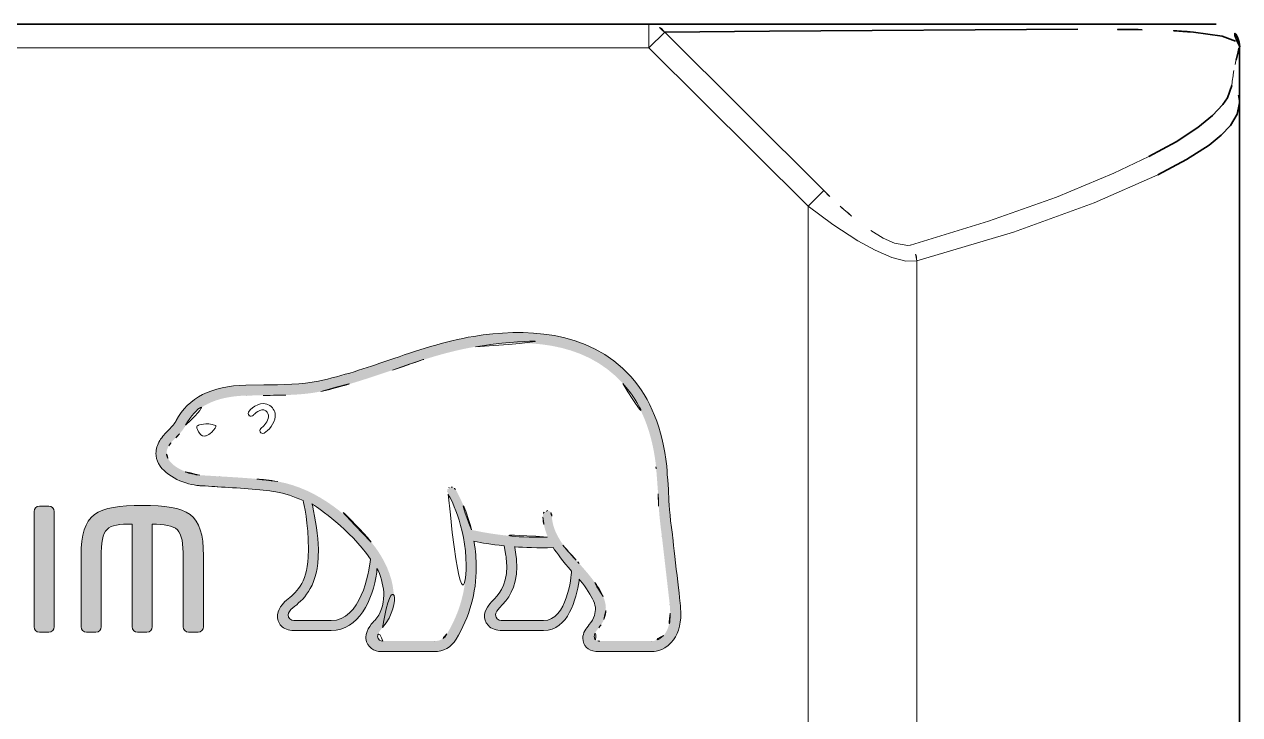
# Model space of a CAD drawing. Extents: x 16296677952 to 16296679688, y -37409618576 to -37409617304.
# Drawn here: x 16296679092.3 to 16296679118.04, y -37409617536.86 to -37409617522.24 of the extents above; entities that cross this region are included whole.
import ezdxf

# ---------------------------------------------------------------- set-up
doc = ezdxf.new("R2010")
doc.units = 0
doc.header["$LTSCALE"] = 10
doc.header["$MEASUREMENT"] = 0
doc.layers.get('0').update_dxf_attribs({"linetype": 'CONTINUOUS'})
doc.layers.add('레이어 1', color=7, linetype='CONTINUOUS', lineweight=0)

msp = doc.modelspace()

# ---------------------------------------------------------------- hatches: boundary and pattern name
at = {"layer": '레이어 1'}
h = msp.add_hatch(color=7, dxfattribs=at)
h.dxf.hatch_style = 1
edge = h.paths.add_edge_path(flags=16)
edge.add_spline(control_points=[(16296679105.83893, -37409617535.180969), (16296679105.729731, -37409617535.301857), (16296679105.592489, -37409617535.302933), (16296679105.58655, -37409617535.302933), (16296679105.58655, -37409617535.302933), (16296679104.4872, -37409617535.302933), (16296679104.4872, -37409617535.302933), (16296679104.44681, -37409617535.302933), (16296679104.415951, -37409617535.292809), (16296679104.39596, -37409617535.273079), (16296679104.37928, -37409617535.256737), (16296679104.37117, -37409617535.231888), (16296679104.37117, -37409617535.20108), (16296679104.37117, -37409617535.139091), (16296679104.41643, -37409617535.0821), (16296679104.46451, -37409617535.021584), (16296679104.509081, -37409617534.96431), (16296679104.55143, -37409617534.910011), (16296679104.57513, -37409617534.843277), (16296679104.635309, -37409617534.681343), (16296679104.62916, -37409617534.508583), (16296679104.557301, -37409617534.356354), (16296679104.42749, -37409617534.080933), (16296679104.23489, -37409617533.864563), (16296679104.04822, -37409617533.655457), (16296679104.04822, -37409617533.655457), (16296679103.98501, -37409617533.586037), (16296679103.98501, -37409617533.585373), (16296679103.74235, -37409617533.314957), (16296679103.491579, -37409617533.035217), (16296679103.4718, -37409617532.655937), (16296679103.46727, -37409617532.580841), (16296679103.43256, -37409617532.535454), (16296679103.384279, -37409617532.537483), (16296679103.384279, -37409617532.537483), (16296679103.31315, -37409617532.571648), (16296679103.311609, -37409617532.571648), (16296679103.29236, -37409617532.592857), (16296679103.28162, -37409617532.624474), (16296679103.28162, -37409617532.660797), (16296679103.28162, -37409617532.660797), (16296679103.282221, -37409617532.673622), (16296679103.282221, -37409617532.673767), (16296679103.29195, -37409617532.81086), (16296679103.32464, -37409617532.945389), (16296679103.382111, -37409617533.085052), (16296679103.382111, -37409617533.085052), (16296679103.38772, -37409617533.099113), (16296679103.38772, -37409617533.099113), (16296679103.38772, -37409617533.099113), (16296679103.37285, -37409617533.09964), (16296679103.37285, -37409617533.09964), (16296679102.667101, -37409617533.127609), (16296679101.97521, -37409617532.994423), (16296679101.771721, -37409617532.945389), (16296679101.646231, -37409617532.440491), (16296679101.44269, -37409617532.105782), (16296679101.43391, -37409617532.091614), (16296679101.4181, -37409617532.065407), (16296679101.392839, -37409617532.045273), (16296679101.36853, -37409617532.038254), (16296679101.36853, -37409617532.038254), (16296679101.309099, -37409617532.047157), (16296679101.301809, -37409617532.048119), (16296679101.29681, -37409617532.055527), (16296679101.286409, -37409617532.06958), (16296679101.263439, -37409617532.100388), (16296679101.263439, -37409617532.100388), (16296679101.260611, -37409617532.125099), (16296679101.260611, -37409617532.125099), (16296679101.260611, -37409617532.125099), (16296679101.279381, -37409617532.191559), (16296679101.279381, -37409617532.191559), (16296679101.294781, -37409617532.218163), (16296679101.657181, -37409617532.853012), (16296679101.657181, -37409617533.693817), (16296679101.657181, -37409617534.212509), (16296679101.520889, -37409617534.701874), (16296679101.2521, -37409617535.148148), (16296679101.18787, -37409617535.255249), (16296679101.103251, -37409617535.302933), (16296679100.977369, -37409617535.302933), (16296679100.977369, -37409617535.302933), (16296679099.893681, -37409617535.302933), (16296679099.893681, -37409617535.302933), (16296679099.857759, -37409617535.302933), (16296679099.782789, -37409617535.277672), (16296679099.782789, -37409617535.199333), (16296679099.782789, -37409617535.156113), (16296679099.82284, -37409617535.085197), (16296679099.88957, -37409617535.010513), (16296679100.341169, -37409617534.507629), (16296679100.080629, -37409617533.722183), (16296679099.64752, -37409617533.204727), (16296679099.229191, -37409617532.705643), (16296679098.54648, -37409617532.07756), (16296679097.669861, -37409617531.921547), (16296679097.3592, -37409617531.867264), (16296679096.8487, -37409617531.836998), (16296679096.43638, -37409617531.812553), (16296679096.43638, -37409617531.812553), (16296679096.019621, -37409617531.787827), (16296679096.019621, -37409617531.787827), (16296679095.80574, -37409617531.771477), (16296679095.452259, -37409617531.639931), (16296679095.344669, -37409617531.436234), (16296679095.299219, -37409617531.351807), (16296679095.30435, -37409617531.266167), (16296679095.361349, -37409617531.167717), (16296679095.397209, -37409617531.108292), (16296679095.446449, -37409617531.057228), (16296679095.508381, -37409617530.995087), (16296679095.57686, -37409617530.925812), (16296679095.647301, -37409617530.85408), (16296679095.702141, -37409617530.759529), (16296679095.702141, -37409617530.759529), (16296679095.717871, -37409617530.72995), (16296679095.717871, -37409617530.72995), (16296679095.92717, -37409617530.329597), (16296679096.358311, -37409617530.118202), (16296679096.99984, -37409617530.101189), (16296679096.99984, -37409617530.101189), (16296679097.361629, -37409617530.097137), (16296679097.361629, -37409617530.097137), (16296679097.758869, -37409617530.095108), (16296679098.20962, -37409617530.092819), (16296679098.579969, -37409617530.013107), (16296679099.10013, -37409617529.901283), (16296679099.621981, -37409617529.722977), (16296679100.08251, -37409617529.56604), (16296679100.08251, -37409617529.56604), (16296679100.09724, -37409617529.561188), (16296679100.09724, -37409617529.561188), (16296679100.66683, -37409617529.366402), (16296679101.25588, -37409617529.165009), (16296679101.85803, -37409617529.066963), (16296679102.821699, -37409617528.907417), (16296679104.14506, -37409617528.912697), (16296679104.97764, -37409617529.847389), (16296679105.362471, -37409617530.280159), (16296679105.59952, -37409617530.875282), (16296679105.681101, -37409617531.616692), (16296679105.681101, -37409617531.616692), (16296679105.677999, -37409617531.614273), (16296679105.67515, -37409617531.611687), (16296679105.68177, -37409617531.626411), (16296679105.68799, -37409617531.709633), (16296679105.7223, -37409617532.18129), (16296679105.732161, -37409617532.408081), (16296679105.742559, -37409617532.642563), (16296679105.801849, -37409617533.077629), (16296679105.801849, -37409617533.077629), (16296679105.969879, -37409617534.532623), (16296679105.969879, -37409617534.532623), (16296679105.969879, -37409617534.532623), (16296679105.979879, -37409617534.709427), (16296679105.979879, -37409617534.709427), (16296679105.979879, -37409617534.918259), (16296679105.9326, -37409617535.076958), (16296679105.83893, -37409617535.180969)], knot_values=[0, 0, 0, 0, 1, 1, 1, 2, 2, 2, 3, 3, 3, 4, 4, 4, 5, 5, 5, 6, 6, 6, 7, 7, 7, 8, 8, 8, 9, 9, 9, 10, 10, 10, 11, 11, 11, 12, 12, 12, 13, 13, 13, 14, 14, 14, 15, 15, 15, 16, 16, 16, 17, 17, 17, 18, 18, 18, 19, 19, 19, 20, 20, 20, 21, 21, 21, 22, 22, 22, 23, 23, 23, 24, 24, 24, 25, 25, 25, 26, 26, 26, 27, 27, 27, 28, 28, 28, 29, 29, 29, 30, 30, 30, 31, 31, 31, 32, 32, 32, 33, 33, 33, 34, 34, 34, 35, 35, 35, 36, 36, 36, 37, 37, 37, 38, 38, 38, 39, 39, 39, 40, 40, 40, 41, 41, 41, 42, 42, 42, 43, 43, 43, 44, 44, 44, 45, 45, 45, 46, 46, 46, 47, 47, 47, 48, 48, 48, 49, 49, 49, 50, 50, 50, 51, 51, 51, 52, 52, 52, 53, 53, 53, 53], degree=3, periodic=0)
edge = h.paths.add_edge_path(flags=16)
edge.add_spline(control_points=[(16296679103.29756, -37409617534.866524), (16296679103.29756, -37409617534.866524), (16296679102.400749, -37409617534.866524), (16296679102.400749, -37409617534.866524), (16296679102.334431, -37409617534.866524), (16296679102.282021, -37409617534.813568), (16296679102.282021, -37409617534.746033), (16296679102.282021, -37409617534.698883), (16296679102.32295, -37409617534.638924), (16296679102.36165, -37409617534.597717), (16296679102.54406, -37409617534.42308), (16296679102.730659, -37409617534.182663), (16296679102.730659, -37409617533.726242), (16296679102.730659, -37409617533.726242), (16296679102.71911, -37409617533.518898), (16296679102.71911, -37409617533.518097), (16296679102.71911, -37409617533.518097), (16296679102.68615, -37409617533.316437), (16296679102.68615, -37409617533.316437), (16296679102.68615, -37409617533.316437), (16296679102.683861, -37409617533.303726), (16296679102.683861, -37409617533.303726), (16296679102.683861, -37409617533.303726), (16296679102.69709, -37409617533.30468), (16296679102.69709, -37409617533.30468), (16296679102.864309, -37409617533.316704), (16296679103.189699, -37409617533.334808), (16296679103.50037, -37409617533.320084), (16296679103.57925, -37409617533.445557), (16296679103.70635, -37409617533.606972), (16296679103.891939, -37409617533.822006), (16296679103.883421, -37409617533.928993), (16296679103.794821, -37409617534.866524), (16296679103.29756, -37409617534.866524)], knot_values=[0, 0, 0, 0, 1, 1, 1, 2, 2, 2, 3, 3, 3, 4, 4, 4, 5, 5, 5, 6, 6, 6, 7, 7, 7, 8, 8, 8, 9, 9, 9, 10, 10, 10, 11, 11, 11, 11], degree=3, periodic=0)
edge = h.paths.add_edge_path(flags=16)
edge.add_spline(control_points=[(16296679098.797569, -37409617534.866524), (16296679098.797569, -37409617534.866524), (16296679098.01038, -37409617534.866524), (16296679098.01038, -37409617534.866524), (16296679097.951349, -37409617534.866524), (16296679097.887871, -37409617534.817886), (16296679097.887871, -37409617534.746033), (16296679097.887871, -37409617534.702408), (16296679097.924471, -37409617534.648376), (16296679097.991199, -37409617534.594742), (16296679098.19043, -37409617534.43605), (16296679098.49231, -37409617534.195877), (16296679098.525, -37409617533.532806), (16296679098.525, -37409617533.532806), (16296679098.52952, -37409617533.351952), (16296679098.52952, -37409617533.351952), (16296679098.52952, -37409617533.069931), (16296679098.464899, -37409617532.729424), (16296679098.40358, -37409617532.425102), (16296679098.40358, -37409617532.425102), (16296679098.393579, -37409617532.394043), (16296679098.393579, -37409617532.394043), (16296679098.393579, -37409617532.394043), (16296679098.419371, -37409617532.414162), (16296679098.419371, -37409617532.414162), (16296679098.536751, -37409617532.48642), (16296679099.179689, -37409617532.922157), (16296679099.635969, -37409617533.565918), (16296679099.59815, -37409617533.870628), (16296679099.42634, -37409617534.866524), (16296679098.797569, -37409617534.866524)], knot_values=[0, 0, 0, 0, 1, 1, 1, 2, 2, 2, 3, 3, 3, 4, 4, 4, 5, 5, 5, 6, 6, 6, 7, 7, 7, 8, 8, 8, 9, 9, 9, 10, 10, 10, 10], degree=3, periodic=0)
edge = h.paths.add_edge_path()
edge.add_spline(control_points=[(16296679106.19208, -37409617534.510597), (16296679106.191799, -37409617534.508583), (16296679106.02486, -37409617533.047379), (16296679106.02486, -37409617533.047379), (16296679105.96306, -37409617532.610687), (16296679105.95414, -37409617532.377823), (16296679105.94611, -37409617532.171417), (16296679105.94611, -37409617532.171417), (16296679105.904779, -37409617531.594543), (16296679105.904779, -37409617531.594131), (16296679105.816851, -37409617530.804512), (16296679105.5613, -37409617530.166702), (16296679105.144871, -37409617529.700287), (16296679104.245291, -37409617528.689552), (16296679102.841009, -37409617528.678871), (16296679101.820959, -37409617528.847054), (16296679101.19537, -37409617528.950523), (16296679100.59741, -37409617529.15461), (16296679100.0193, -37409617529.352364), (16296679100.0193, -37409617529.352364), (16296679100.00066, -37409617529.358963), (16296679100.00066, -37409617529.358963), (16296679099.548719, -37409617529.513077), (16296679099.035839, -37409617529.688553), (16296679098.53256, -37409617529.795776), (16296679098.186781, -37409617529.869667), (16296679097.75374, -37409617529.873047), (16296679097.37122, -37409617529.875076), (16296679097.37122, -37409617529.875076), (16296679096.992611, -37409617529.879662), (16296679096.992611, -37409617529.879662), (16296679096.26512, -37409617529.897629), (16296679095.7696, -37409617530.149551), (16296679095.51932, -37409617530.628113), (16296679095.51932, -37409617530.628113), (16296679095.508039, -37409617530.648758), (16296679095.508039, -37409617530.648758), (16296679095.46664, -37409617530.721298), (16296679095.405251, -37409617530.78289), (16296679095.350281, -37409617530.838013), (16296679095.28969, -37409617530.899063), (16296679095.22142, -37409617530.967529), (16296679095.169279, -37409617531.056137), (16296679095.11694, -37409617531.144897), (16296679095.09054, -37409617531.234848), (16296679095.09054, -37409617531.323181), (16296679095.09054, -37409617531.397469), (16296679095.109171, -37409617531.470413), (16296679095.146601, -37409617531.5401), (16296679095.301241, -37409617531.832138), (16296679095.74239, -37409617531.989754), (16296679096.00564, -37409617532.008537), (16296679096.00564, -37409617532.008537), (16296679096.39316, -37409617532.032852), (16296679096.402411, -37409617532.033661), (16296679096.789869, -37409617532.055527), (16296679097.320499, -37409617532.086197), (16296679097.630289, -37409617532.140907), (16296679097.81142, -37409617532.17292), (16296679098.017269, -37409617532.237877), (16296679098.206909, -37409617532.327171), (16296679098.220421, -37409617532.376343), (16296679098.31888, -37409617532.81411), (16296679098.31888, -37409617533.352226), (16296679098.31888, -37409617533.352226), (16296679098.314699, -37409617533.522957), (16296679098.314699, -37409617533.522957), (16296679098.286131, -37409617534.090401), (16296679098.03874, -37409617534.288673), (16296679097.857479, -37409617534.433746), (16296679097.8391, -37409617534.448196), (16296679097.677561, -37409617534.582329), (16296679097.665951, -37409617534.743736), (16296679097.657709, -37409617534.835037), (16296679097.68384, -37409617534.918259), (16296679097.73929, -37409617534.978081), (16296679097.799391, -37409617535.042923), (16296679097.89077, -37409617535.075737), (16296679098.01038, -37409617535.075737), (16296679098.01038, -37409617535.075737), (16296679098.797569, -37409617535.075737), (16296679098.797569, -37409617535.075737), (16296679099.38677, -37409617535.075737), (16296679099.67824, -37409617534.441307), (16296679099.76692, -37409617533.846992), (16296679099.76692, -37409617533.846992), (16296679099.76874, -37409617533.763382), (16296679099.76874, -37409617533.763382), (16296679099.76874, -37409617533.763382), (16296679099.79306, -37409617533.80526), (16296679099.79306, -37409617533.80526), (16296679099.86862, -37409617533.973427), (16296679099.91408, -37409617534.174408), (16296679099.91408, -37409617534.325813), (16296679099.91408, -37409617534.538292), (16296679099.848301, -37409617534.723877), (16296679099.723351, -37409617534.86219), (16296679099.69182, -37409617534.893402), (16296679099.53426, -37409617535.056686), (16296679099.53426, -37409617535.219727), (16296679099.53426, -37409617535.219727), (16296679099.535681, -37409617535.246613), (16296679099.535681, -37409617535.246613), (16296679099.558029, -37409617535.439217), (16296679099.7139, -37409617535.525261), (16296679099.8587, -37409617535.525261), (16296679099.8587, -37409617535.525261), (16296679100.977369, -37409617535.525261), (16296679100.977369, -37409617535.525261), (16296679101.1793, -37409617535.525261), (16296679101.340231, -37409617535.434349), (16296679101.443621, -37409617535.262817), (16296679101.7283, -37409617534.790207), (16296679101.872549, -37409617534.276932), (16296679101.872549, -37409617533.737717), (16296679101.872549, -37409617533.569427), (16296679101.85668, -37409617533.389778), (16296679101.825609, -37409617533.203377), (16296679101.825609, -37409617533.203377), (16296679101.82291, -37409617533.188507), (16296679101.82291, -37409617533.188507), (16296679101.82291, -37409617533.188507), (16296679101.83777, -37409617533.191628), (16296679101.83777, -37409617533.191628), (16296679101.972361, -37409617533.217697), (16296679102.18889, -37409617533.255241), (16296679102.456461, -37409617533.284142), (16296679102.456461, -37409617533.284142), (16296679102.464239, -37409617533.285103), (16296679102.464239, -37409617533.285103), (16296679102.464239, -37409617533.285103), (16296679102.500231, -37409617533.490143), (16296679102.500231, -37409617533.490143), (16296679102.500231, -37409617533.490143), (16296679102.508129, -37409617533.538757), (16296679102.508129, -37409617533.539574), (16296679102.508129, -37409617533.539574), (16296679102.518801, -37409617533.720978), (16296679102.518801, -37409617533.720978), (16296679102.518801, -37409617534.156311), (16296679102.321051, -37409617534.345673), (16296679102.21475, -37409617534.44725), (16296679102.213261, -37409617534.448608), (16296679102.06496, -37409617534.599342), (16296679102.048889, -37409617534.733063), (16296679102.048889, -37409617534.733063), (16296679102.043751, -37409617534.774132), (16296679102.043751, -37409617534.774132), (16296679102.043751, -37409617534.816132), (16296679102.05456, -37409617534.898521), (16296679102.128031, -37409617534.974442), (16296679102.192739, -37409617535.04184), (16296679102.292891, -37409617535.075737), (16296679102.426069, -37409617535.075737), (16296679102.426069, -37409617535.075737), (16296679103.29756, -37409617535.075737), (16296679103.29756, -37409617535.075737), (16296679103.82683, -37409617535.075737), (16296679103.986151, -37409617534.402817), (16296679104.050381, -37409617534.025703), (16296679104.050381, -37409617534.025703), (16296679104.05336, -37409617533.986794), (16296679104.05336, -37409617533.986794), (16296679104.05336, -37409617533.986794), (16296679104.074289, -37409617534.015289), (16296679104.074289, -37409617534.015289), (16296679104.196329, -37409617534.171173), (16296679104.30337, -37409617534.344467), (16296679104.354891, -37409617534.452263), (16296679104.381981, -37409617534.508308), (16296679104.39657, -37409617534.570572), (16296679104.39657, -37409617534.63298), (16296679104.39657, -37409617534.63298), (16296679104.376841, -37409617534.759132), (16296679104.376841, -37409617534.759132), (16296679104.356449, -37409617534.827606), (16296679104.309719, -37409617534.890694), (16296679104.26399, -37409617534.951736), (16296679104.19692, -37409617535.038857), (16296679104.127769, -37409617535.129227), (16296679104.127769, -37409617535.238907), (16296679104.127769, -37409617535.238907), (16296679104.13426, -37409617535.299294), (16296679104.13426, -37409617535.299294), (16296679104.16613, -37409617535.444893), (16296679104.284121, -37409617535.525261), (16296679104.466261, -37409617535.525261), (16296679104.466261, -37409617535.525261), (16296679105.58601, -37409617535.525261), (16296679105.58601, -37409617535.525261), (16296679105.61059, -37409617535.525261), (16296679105.829411, -37409617535.519852), (16296679106.000811, -37409617535.334396), (16296679106.13764, -37409617535.186241), (16296679106.20409, -37409617534.982536), (16296679106.20409, -37409617534.712128), (16296679106.20409, -37409617534.712128), (16296679106.192209, -37409617534.511543), (16296679106.19208, -37409617534.510597)], knot_values=[0, 0, 0, 0, 1, 1, 1, 2, 2, 2, 3, 3, 3, 4, 4, 4, 5, 5, 5, 6, 6, 6, 7, 7, 7, 8, 8, 8, 9, 9, 9, 10, 10, 10, 11, 11, 11, 12, 12, 12, 13, 13, 13, 14, 14, 14, 15, 15, 15, 16, 16, 16, 17, 17, 17, 18, 18, 18, 19, 19, 19, 20, 20, 20, 21, 21, 21, 22, 22, 22, 23, 23, 23, 24, 24, 24, 25, 25, 25, 26, 26, 26, 27, 27, 27, 28, 28, 28, 29, 29, 29, 30, 30, 30, 31, 31, 31, 32, 32, 32, 33, 33, 33, 34, 34, 34, 35, 35, 35, 36, 36, 36, 37, 37, 37, 38, 38, 38, 39, 39, 39, 40, 40, 40, 41, 41, 41, 42, 42, 42, 43, 43, 43, 44, 44, 44, 45, 45, 45, 46, 46, 46, 47, 47, 47, 48, 48, 48, 49, 49, 49, 50, 50, 50, 51, 51, 51, 52, 52, 52, 53, 53, 53, 54, 54, 54, 55, 55, 55, 56, 56, 56, 57, 57, 57, 58, 58, 58, 59, 59, 59, 60, 60, 60, 61, 61, 61, 62, 62, 62, 63, 63, 63, 64, 64, 64, 65, 65, 65, 66, 66, 66, 66], degree=3, periodic=0)
edge = h.paths.add_edge_path(flags=0)
edge.add_spline(control_points=[(16296679095.986601, -37409617530.731697), (16296679095.986601, -37409617530.731697), (16296679096.1495, -37409617530.658096), (16296679096.351299, -37409617530.735893), (16296679096.351299, -37409617530.735893), (16296679096.37628, -37409617530.746559), (16296679096.343731, -37409617530.792633), (16296679096.245461, -37409617530.924713), (16296679096.148609, -37409617530.953217), (16296679096.148609, -37409617530.953217), (16296679096.148609, -37409617530.953217), (16296679096.078449, -37409617530.977943), (16296679096.039009, -37409617530.930122), (16296679095.95932, -37409617530.836647), (16296679095.956881, -37409617530.782219), (16296679095.956881, -37409617530.782219), (16296679095.956881, -37409617530.782219), (16296679095.948641, -37409617530.741837), (16296679095.986601, -37409617530.731697)], knot_values=[0, 0, 0, 0, 1, 1, 1, 2, 2, 2, 3, 3, 3, 4, 4, 4, 5, 5, 5, 6, 6, 6, 6], degree=3, periodic=0)
edge = h.paths.add_edge_path(flags=0)
edge.add_spline(control_points=[(16296679097.061569, -37409617530.432121), (16296679097.03718, -37409617530.458717), (16296679097.035299, -37409617530.503021), (16296679097.061569, -37409617530.526398), (16296679097.086691, -37409617530.549088), (16296679097.130251, -37409617530.543137), (16296679097.15456, -37409617530.516403), (16296679097.16753, -37409617530.503021), (16296679097.30125, -37409617530.344307), (16296679097.416599, -37409617530.425491), (16296679097.45874, -37409617530.455757), (16296679097.47617, -37409617530.498711), (16296679097.469959, -37409617530.554207), (16296679097.4601, -37409617530.643227), (16296679097.38291, -37409617530.744263), (16296679097.328939, -37409617530.778839), (16296679097.29875, -37409617530.797211), (16296679097.27883, -37409617530.836647), (16296679097.29315, -37409617530.86853), (16296679097.307329, -37409617530.900284), (16296679097.347719, -37409617530.909737), (16296679097.380131, -37409617530.8946), (16296679097.476709, -37409617530.848396), (16296679097.59848, -37409617530.69416), (16296679097.61516, -37409617530.550308), (16296679097.62623, -37409617530.450081), (16296679097.581249, -37409617530.368233), (16296679097.50116, -37409617530.312988), (16296679097.328939, -37409617530.190742), (16296679097.13376, -37409617530.354309), (16296679097.061569, -37409617530.432121)], knot_values=[0, 0, 0, 0, 1, 1, 1, 2, 2, 2, 3, 3, 3, 4, 4, 4, 5, 5, 5, 6, 6, 6, 7, 7, 7, 8, 8, 8, 9, 9, 9, 10, 10, 10, 10], degree=3, periodic=0)
edge = h.paths.add_edge_path(flags=0)
edge.add_spline(control_points=[(16296679097.039551, -37409617530.551392), (16296679097.039551, -37409617530.551392), (16296679097.039551, -37409617530.551392), (16296679097.039551, -37409617530.551392), (16296679097.039551, -37409617530.551392), (16296679097.039551, -37409617530.551392), (16296679097.039551, -37409617530.551392)], knot_values=[0, 0, 0, 0, 1, 1, 1, 2, 2, 2, 2], degree=3, periodic=0)
h = msp.add_hatch(color=7, dxfattribs=at)
h.dxf.hatch_style = 2
edge = h.paths.add_edge_path()
edge.add_spline(control_points=[(16296679092.622101, -37409617532.441856), (16296679092.551319, -37409617532.441856), (16296679092.50905, -37409617532.500343), (16296679092.50905, -37409617532.556793), (16296679092.50905, -37409617532.556793), (16296679092.50905, -37409617534.997139), (16296679092.50905, -37409617534.997139), (16296679092.50905, -37409617535.062088), (16296679092.559839, -37409617535.114906), (16296679092.622101, -37409617535.114906), (16296679092.622101, -37409617535.114906), (16296679092.82011, -37409617535.114906), (16296679092.82011, -37409617535.114906), (16296679092.891029, -37409617535.114906), (16296679092.933371, -37409617535.055206), (16296679092.933371, -37409617534.997139), (16296679092.933371, -37409617534.997139), (16296679092.933371, -37409617532.556793), (16296679092.933371, -37409617532.556793), (16296679092.933371, -37409617532.492363), (16296679092.883739, -37409617532.441856), (16296679092.82011, -37409617532.441856), (16296679092.82011, -37409617532.441856), (16296679092.622101, -37409617532.441856), (16296679092.622101, -37409617532.441856)], knot_values=[0, 0, 0, 0, 1, 1, 1, 2, 2, 2, 3, 3, 3, 4, 4, 4, 5, 5, 5, 6, 6, 6, 7, 7, 7, 8, 8, 8, 8], degree=3, periodic=0)
h = msp.add_hatch(color=7, dxfattribs=at)
h.dxf.hatch_style = 2
edge = h.paths.add_edge_path()
edge.add_spline(control_points=[(16296679093.50412, -37409617533.495117), (16296679093.50412, -37409617533.495117), (16296679093.50412, -37409617534.997139), (16296679093.50412, -37409617534.997139), (16296679093.50412, -37409617535.062088), (16296679093.55517, -37409617535.114906), (16296679093.617849, -37409617535.114906), (16296679093.617849, -37409617535.114906), (16296679093.81883, -37409617535.114906), (16296679093.81883, -37409617535.114906), (16296679093.88975, -37409617535.114906), (16296679093.932159, -37409617535.055206), (16296679093.932159, -37409617534.997139), (16296679093.932159, -37409617534.997139), (16296679093.932159, -37409617533.53228), (16296679093.932159, -37409617533.53228), (16296679093.932159, -37409617532.886368), (16296679094.0417, -37409617532.823547), (16296679094.587931, -37409617532.822067), (16296679094.587931, -37409617532.861794), (16296679094.587931, -37409617534.997139), (16296679094.587931, -37409617534.997139), (16296679094.587931, -37409617535.064529), (16296679094.636419, -37409617535.114906), (16296679094.70072, -37409617535.114906), (16296679094.70072, -37409617535.114906), (16296679094.898199, -37409617535.114906), (16296679094.898199, -37409617535.114906), (16296679094.96883, -37409617535.114906), (16296679095.01111, -37409617535.055206), (16296679095.01111, -37409617534.997139), (16296679095.01111, -37409617534.997139), (16296679095.01111, -37409617532.868401), (16296679095.01111, -37409617532.826263), (16296679095.26667, -37409617532.827187), (16296679095.44618, -37409617532.848267), (16296679095.54336, -37409617532.945389), (16296679095.64575, -37409617533.047638), (16296679095.665739, -37409617533.238358), (16296679095.665739, -37409617533.53228), (16296679095.665739, -37409617533.53228), (16296679095.665739, -37409617534.997139), (16296679095.665739, -37409617534.997139), (16296679095.665739, -37409617535.06089), (16296679095.717951, -37409617535.114906), (16296679095.779671, -37409617535.114906), (16296679095.779671, -37409617535.114906), (16296679095.9816, -37409617535.114906), (16296679095.9816, -37409617535.114906), (16296679096.05164, -37409617535.114906), (16296679096.094919, -37409617535.053864), (16296679096.094919, -37409617534.997139), (16296679096.094919, -37409617534.997139), (16296679096.094919, -37409617533.495117), (16296679096.094919, -37409617533.495117), (16296679096.094919, -37409617532.584747), (16296679095.77211, -37409617532.430496), (16296679094.801889, -37409617532.430496), (16296679093.82815, -37409617532.430496), (16296679093.50412, -37409617532.584747), (16296679093.50412, -37409617533.495117)], knot_values=[0, 0, 0, 0, 1, 1, 1, 2, 2, 2, 3, 3, 3, 4, 4, 4, 5, 5, 5, 6, 6, 6, 7, 7, 7, 8, 8, 8, 9, 9, 9, 10, 10, 10, 11, 11, 11, 12, 12, 12, 13, 13, 13, 14, 14, 14, 15, 15, 15, 16, 16, 16, 17, 17, 17, 18, 18, 18, 19, 19, 19, 20, 20, 20, 20], degree=3, periodic=0)

# ---------------------------------------------------------------- linework, layer by layer
at = {"color": 7, "lineweight": 35}
msp.add_line((16296679080.433821, -37409617522.237762), (16296679105.5277, -37409617522.237762), dxfattribs=at)
at = {"color": 7, "lineweight": 35, "ltscale": 0.253323}
msp.add_line((16296679105.5277, -37409617522.237762), (16296679115.660629, -37409617522.237762), dxfattribs=at)
at = {"color": 7, "lineweight": 13, "ltscale": 0.0125}
msp.add_line((16296679105.5277, -37409617522.737762), (16296679105.5277, -37409617522.237762), dxfattribs=at)
at = {"color": 7, "lineweight": 13, "ltscale": 0.011841}
msp.add_line((16296679105.5277, -37409617522.737762), (16296679105.861561, -37409617522.401817), dxfattribs=at)
at = {"color": 7, "lineweight": 13, "ltscale": 0.11895}
msp.add_line((16296679105.861561, -37409617522.401817), (16296679109.23143, -37409617525.760773), dxfattribs=at)
at = {"color": 7, "lineweight": 35, "ltscale": 0.000592041}
msp.add_line((16296679115.660629, -37409617522.237762), (16296679115.684311, -37409617522.237762), dxfattribs=at)
at = {"color": 7, "lineweight": 35, "ltscale": 0.044583}
msp.add_line((16296679115.684311, -37409617522.237762), (16296679117.46764, -37409617522.237762), dxfattribs=at)
at = {"color": 7, "lineweight": 35, "ltscale": 5.49316e-05}
msp.add_line((16296679117.46764, -37409617522.237762), (16296679117.469839, -37409617522.237762), dxfattribs=at)
at = {"color": 7, "lineweight": 35, "ltscale": 0.0017}
msp.add_line((16296679117.469839, -37409617522.237762), (16296679117.53783, -37409617522.237762), dxfattribs=at)
at = {"color": 7, "lineweight": 35, "ltscale": 0.000433986}
msp.add_line((16296679118.02721, -37409617522.67334), (16296679118.03319, -37409617522.689636), dxfattribs=at)
at = {"color": 7, "lineweight": 13}
msp.add_line((16296679105.5277, -37409617522.737762), (16296679080.433821, -37409617522.737762), dxfattribs=at)
at = {"color": 7, "lineweight": 13, "ltscale": 0.118947}
msp.add_line((16296679108.90196, -37409617526.092102), (16296679105.5277, -37409617522.737762), dxfattribs=at)
at = {"color": 7, "lineweight": 35, "ltscale": 0.004523}
msp.add_line((16296679117.959829, -37409617522.99942), (16296679118.00304, -37409617522.82373), dxfattribs=at)
at = {"color": 7, "lineweight": 35, "ltscale": 0.001008}
msp.add_line((16296679118.00304, -37409617522.82373), (16296679118.01232, -37409617522.784477), dxfattribs=at)
at = {"color": 7, "lineweight": 35, "ltscale": 0.00656}
msp.add_line((16296679118.0338, -37409617522.695503), (16296679118.0338, -37409617522.957893), dxfattribs=at)
at = {"color": 7, "lineweight": 13, "ltscale": 0.000381994}
msp.add_line((16296679117.956409, -37409617523.014313), (16296679117.959829, -37409617522.99942), dxfattribs=at)
at = {"color": 7, "lineweight": 35, "ltscale": 0.000829315}
msp.add_line((16296679118.0338, -37409617522.957893), (16296679118.0338, -37409617522.991058), dxfattribs=at)
at = {"color": 7, "lineweight": 35, "ltscale": 0.006563}
msp.add_line((16296679118.0338, -37409617522.991058), (16296679118.0338, -37409617523.253571), dxfattribs=at)
at = {"color": 7, "lineweight": 13, "ltscale": 0.001769}
msp.add_line((16296679117.87645, -37409617523.459259), (16296679117.886829, -37409617523.389252), dxfattribs=at)
at = {"color": 7, "lineweight": 13, "ltscale": 0.0002431}
msp.add_line((16296679117.886829, -37409617523.389252), (16296679117.88829, -37409617523.379639), dxfattribs=at)
at = {"color": 7, "lineweight": 13, "ltscale": 0.003174}
msp.add_line((16296679117.88829, -37409617523.379639), (16296679117.90843, -37409617523.254303), dxfattribs=at)
at = {"color": 7, "lineweight": 13, "ltscale": 0.00102}
msp.add_line((16296679117.90843, -37409617523.254303), (16296679117.91551, -37409617523.214142), dxfattribs=at)
at = {"color": 7, "lineweight": 35, "ltscale": 0.001913}
msp.add_line((16296679118.0338, -37409617523.253571), (16296679118.0338, -37409617523.330109), dxfattribs=at)
at = {"color": 7, "lineweight": 35, "ltscale": 0.005996}
msp.add_line((16296679118.0338, -37409617523.330109), (16296679118.0338, -37409617523.569946), dxfattribs=at)
at = {"color": 7, "lineweight": 13, "ltscale": 0.001848}
msp.add_line((16296679117.86717, -37409617523.532593), (16296679117.87645, -37409617523.459259), dxfattribs=at)
at = {"color": 7, "lineweight": 35, "ltscale": 0.000832367}
msp.add_line((16296679118.0338, -37409617523.569946), (16296679118.0338, -37409617523.603241), dxfattribs=at)
at = {"color": 7, "lineweight": 35, "ltscale": 0.00329}
msp.add_line((16296679118.0338, -37409617523.603241), (16296679118.0338, -37409617523.734833), dxfattribs=at)
at = {"color": 7, "lineweight": 35, "ltscale": 0.002489}
msp.add_line((16296679118.0338, -37409617523.734833), (16296679118.0338, -37409617523.834412), dxfattribs=at)
at = {"color": 7, "lineweight": 35, "ltscale": 0.001737}
msp.add_line((16296679118.0338, -37409617523.834412), (16296679118.0338, -37409617523.9039), dxfattribs=at)
at = {"color": 7, "lineweight": 35, "ltscale": 0.475846}
msp.add_line((16296679118.0338, -37409617542.937737), (16296679118.0338, -37409617523.9039), dxfattribs=at)
at = {"color": 7, "lineweight": 13, "ltscale": 0.011681}
msp.add_line((16296679109.23143, -37409617525.760773), (16296679108.90196, -37409617526.092102), dxfattribs=at)
at = {"color": 7, "lineweight": 13, "ltscale": 0.421141}
msp.add_line((16296679108.90196, -37409617542.937737), (16296679108.90196, -37409617526.092102), dxfattribs=at)
at = {"color": 7, "lineweight": 13, "ltscale": 0.000195795}
msp.add_line((16296679111.058821, -37409617526.917999), (16296679111.066389, -37409617526.915993), dxfattribs=at)
at = {"color": 7, "lineweight": 13, "ltscale": 0.392177}
msp.add_line((16296679111.20043, -37409617527.250671), (16296679111.20043, -37409617542.937737), dxfattribs=at)
at = {"color": 7}
msp.add_line((16296679098.76269, -37409617535.075737), (16296679098.76269, -37409617535.075737), dxfattribs=at)
at = {"color": 7, "lineweight": 35}
for points in [[(16296679114.612169, -37409617522.342323), (16296679108.077749, -37409617522.383331), (16296679105.861561, -37409617522.401817)], [(16296679117.94615, -37409617522.593407), (16296679117.663071, -37409617522.489647), (16296679117.055281, -37409617522.401611)], [(16296679116.11046, -37409617525.039864), (16296679116.688589, -37409617524.72348), (16296679117.150129, -37409617524.42276), (16296679117.459949, -37409617524.172546), (16296679117.68309, -37409617523.934334), (16296679117.77709, -37409617523.794189), (16296679117.86717, -37409617523.532593)], [(16296679118.0338, -37409617523.9039), (16296679117.98497, -37409617524.141602), (16296679117.83898, -37409617524.383392), (16296679117.645981, -37409617524.587044), (16296679117.38805, -37409617524.795677), (16296679116.90868, -37409617525.103851), (16296679116.30065, -37409617525.42691)]]:
    msp.add_lwpolyline(points, dxfattribs=at)
at = {"color": 7, "lineweight": 13}
for points in [[(16296679111.066389, -37409617526.915993), (16296679112.72154, -37409617526.407501), (16296679114.15807, -37409617525.895477), (16296679115.368521, -37409617525.393547), (16296679116.11046, -37409617525.039864)], [(16296679116.30065, -37409617525.42691), (16296679114.95336, -37409617526.020897), (16296679113.248159, -37409617526.637329), (16296679111.20043, -37409617527.250671)], [(16296679111.20043, -37409617527.250671), (16296679110.965931, -37409617527.251129), (16296679110.671009, -37409617527.174042), (16296679110.31749, -37409617527.023804), (16296679109.948469, -37409617526.823433), (16296679109.41905, -37409617526.479767), (16296679108.90196, -37409617526.092102)], [(16296679110.226431, -37409617526.605103), (16296679110.487659, -37409617526.764923), (16296679110.729971, -37409617526.876282), (16296679111.01305, -37409617526.925751), (16296679111.058821, -37409617526.917999)]]:
    msp.add_lwpolyline(points, dxfattribs=at)
for centre, radius, start, end in [((16296679105.521589, -37409617522.669312), 0.432025, 38.1966015, 89.1963056), ((16296679117.858021, -37409617522.767731), 0.194694, 27.488983, 63.1737715), ((16296679122.59166, -37409617524.064583), 4.752798, 167.2335308, 169.6924362), ((16296679117.53624, -37409617523.904114), 0.497549, 0.023168, 48.3044026), ((16296679115.921619, -37409617519.061829), 9.467537, 225.0376327, 227.9218594), ((16296679113.675039, -37409617521.609772), 6.070562, 227.5437957, 235.3797204), ((16296679110.65868, -37409617527.273163), 0.542072, 2.3756212, 41.2233975)]:
    msp.add_arc(centre, radius, start, end, dxfattribs=at)
at = {"color": 7, "lineweight": 35}
for centre, radius, start, end in [((16296679114.76573, -37409617595.57608), 73.233725, 89.05465778, 90.12010187), ((16296679115.761709, -37409617539.218567), 16.866987, 85.601412, 89.2789336), ((16296679117.539049, -37409617522.736298), 0.498432, 2.8701001, 90.1519031), ((16296679117.212629, -37409617522.594421), 0.82191, 346.6322019, 354.1563518)]:
    msp.add_arc(centre, radius, start, end, dxfattribs=at)
at = {"layer": '레이어 1', "color": 7}
for points, knots in [([(16296679106.19208, -37409617534.510597), (16296679106.191799, -37409617534.508583), (16296679106.02486, -37409617533.047379), (16296679106.02486, -37409617533.047379), (16296679105.96306, -37409617532.610687), (16296679105.95414, -37409617532.377823), (16296679105.94611, -37409617532.171417), (16296679105.94611, -37409617532.171417), (16296679105.904779, -37409617531.594543), (16296679105.904779, -37409617531.594131), (16296679105.816851, -37409617530.804512), (16296679105.5613, -37409617530.166702), (16296679105.144871, -37409617529.700287), (16296679104.245291, -37409617528.689552), (16296679102.841009, -37409617528.678871), (16296679101.820959, -37409617528.847054), (16296679101.19537, -37409617528.950523), (16296679100.59741, -37409617529.15461), (16296679100.0193, -37409617529.352364), (16296679100.0193, -37409617529.352364), (16296679100.00066, -37409617529.358963), (16296679100.00066, -37409617529.358963), (16296679099.548719, -37409617529.513077), (16296679099.035839, -37409617529.688553), (16296679098.53256, -37409617529.795776), (16296679098.186781, -37409617529.869667), (16296679097.75374, -37409617529.873047), (16296679097.37122, -37409617529.875076), (16296679097.37122, -37409617529.875076), (16296679096.992611, -37409617529.879662), (16296679096.992611, -37409617529.879662), (16296679096.26512, -37409617529.897629), (16296679095.7696, -37409617530.149551), (16296679095.51932, -37409617530.628113), (16296679095.51932, -37409617530.628113), (16296679095.508039, -37409617530.648758), (16296679095.508039, -37409617530.648758), (16296679095.46664, -37409617530.721298), (16296679095.405251, -37409617530.78289), (16296679095.350281, -37409617530.838013), (16296679095.28969, -37409617530.899063), (16296679095.22142, -37409617530.967529), (16296679095.169279, -37409617531.056137), (16296679095.11694, -37409617531.144897), (16296679095.09054, -37409617531.234848), (16296679095.09054, -37409617531.323181), (16296679095.09054, -37409617531.397469), (16296679095.109171, -37409617531.470413), (16296679095.146601, -37409617531.5401), (16296679095.301241, -37409617531.832138), (16296679095.74239, -37409617531.989754), (16296679096.00564, -37409617532.008537), (16296679096.00564, -37409617532.008537), (16296679096.39316, -37409617532.032852), (16296679096.402411, -37409617532.033661), (16296679096.789869, -37409617532.055527), (16296679097.320499, -37409617532.086197), (16296679097.630289, -37409617532.140907), (16296679097.81142, -37409617532.17292), (16296679098.017269, -37409617532.237877), (16296679098.206909, -37409617532.327171), (16296679098.220421, -37409617532.376343), (16296679098.31888, -37409617532.81411), (16296679098.31888, -37409617533.352226), (16296679098.31888, -37409617533.352226), (16296679098.314699, -37409617533.522957), (16296679098.314699, -37409617533.522957), (16296679098.286131, -37409617534.090401), (16296679098.03874, -37409617534.288673), (16296679097.857479, -37409617534.433746), (16296679097.8391, -37409617534.448196), (16296679097.677561, -37409617534.582329), (16296679097.665951, -37409617534.743736), (16296679097.657709, -37409617534.835037), (16296679097.68384, -37409617534.918259), (16296679097.73929, -37409617534.978081), (16296679097.799391, -37409617535.042923), (16296679097.89077, -37409617535.075737), (16296679098.01038, -37409617535.075737), (16296679098.01038, -37409617535.075737), (16296679098.797569, -37409617535.075737), (16296679098.797569, -37409617535.075737), (16296679099.38677, -37409617535.075737), (16296679099.67824, -37409617534.441307), (16296679099.76692, -37409617533.846992), (16296679099.76692, -37409617533.846992), (16296679099.76874, -37409617533.763382), (16296679099.76874, -37409617533.763382), (16296679099.76874, -37409617533.763382), (16296679099.79306, -37409617533.80526), (16296679099.79306, -37409617533.80526), (16296679099.86862, -37409617533.973427), (16296679099.91408, -37409617534.174408), (16296679099.91408, -37409617534.325813), (16296679099.91408, -37409617534.538292), (16296679099.848301, -37409617534.723877), (16296679099.723351, -37409617534.86219), (16296679099.69182, -37409617534.893402), (16296679099.53426, -37409617535.056686), (16296679099.53426, -37409617535.219727), (16296679099.53426, -37409617535.219727), (16296679099.535681, -37409617535.246613), (16296679099.535681, -37409617535.246613), (16296679099.558029, -37409617535.439217), (16296679099.7139, -37409617535.525261), (16296679099.8587, -37409617535.525261), (16296679099.8587, -37409617535.525261), (16296679100.977369, -37409617535.525261), (16296679100.977369, -37409617535.525261), (16296679101.1793, -37409617535.525261), (16296679101.340231, -37409617535.434349), (16296679101.443621, -37409617535.262817), (16296679101.7283, -37409617534.790207), (16296679101.872549, -37409617534.276932), (16296679101.872549, -37409617533.737717), (16296679101.872549, -37409617533.569427), (16296679101.85668, -37409617533.389778), (16296679101.825609, -37409617533.203377), (16296679101.825609, -37409617533.203377), (16296679101.82291, -37409617533.188507), (16296679101.82291, -37409617533.188507), (16296679101.82291, -37409617533.188507), (16296679101.83777, -37409617533.191628), (16296679101.83777, -37409617533.191628), (16296679101.972361, -37409617533.217697), (16296679102.18889, -37409617533.255241), (16296679102.456461, -37409617533.284142), (16296679102.456461, -37409617533.284142), (16296679102.464239, -37409617533.285103), (16296679102.464239, -37409617533.285103), (16296679102.464239, -37409617533.285103), (16296679102.500231, -37409617533.490143), (16296679102.500231, -37409617533.490143), (16296679102.500231, -37409617533.490143), (16296679102.508129, -37409617533.538757), (16296679102.508129, -37409617533.539574), (16296679102.508129, -37409617533.539574), (16296679102.518801, -37409617533.720978), (16296679102.518801, -37409617533.720978), (16296679102.518801, -37409617534.156311), (16296679102.321051, -37409617534.345673), (16296679102.21475, -37409617534.44725), (16296679102.213261, -37409617534.448608), (16296679102.06496, -37409617534.599342), (16296679102.048889, -37409617534.733063), (16296679102.048889, -37409617534.733063), (16296679102.043751, -37409617534.774132), (16296679102.043751, -37409617534.774132), (16296679102.043751, -37409617534.816132), (16296679102.05456, -37409617534.898521), (16296679102.128031, -37409617534.974442), (16296679102.192739, -37409617535.04184), (16296679102.292891, -37409617535.075737), (16296679102.426069, -37409617535.075737), (16296679102.426069, -37409617535.075737), (16296679103.29756, -37409617535.075737), (16296679103.29756, -37409617535.075737), (16296679103.82683, -37409617535.075737), (16296679103.986151, -37409617534.402817), (16296679104.050381, -37409617534.025703), (16296679104.050381, -37409617534.025703), (16296679104.05336, -37409617533.986794), (16296679104.05336, -37409617533.986794), (16296679104.05336, -37409617533.986794), (16296679104.074289, -37409617534.015289), (16296679104.074289, -37409617534.015289), (16296679104.196329, -37409617534.171173), (16296679104.30337, -37409617534.344467), (16296679104.354891, -37409617534.452263), (16296679104.381981, -37409617534.508308), (16296679104.39657, -37409617534.570572), (16296679104.39657, -37409617534.63298), (16296679104.39657, -37409617534.63298), (16296679104.376841, -37409617534.759132), (16296679104.376841, -37409617534.759132), (16296679104.356449, -37409617534.827606), (16296679104.309719, -37409617534.890694), (16296679104.26399, -37409617534.951736), (16296679104.19692, -37409617535.038857), (16296679104.127769, -37409617535.129227), (16296679104.127769, -37409617535.238907), (16296679104.127769, -37409617535.238907), (16296679104.13426, -37409617535.299294), (16296679104.13426, -37409617535.299294), (16296679104.16613, -37409617535.444893), (16296679104.284121, -37409617535.525261), (16296679104.466261, -37409617535.525261), (16296679104.466261, -37409617535.525261), (16296679105.58601, -37409617535.525261), (16296679105.58601, -37409617535.525261), (16296679105.61059, -37409617535.525261), (16296679105.829411, -37409617535.519852), (16296679106.000811, -37409617535.334396), (16296679106.13764, -37409617535.186241), (16296679106.20409, -37409617534.982536), (16296679106.20409, -37409617534.712128), (16296679106.20409, -37409617534.712128), (16296679106.192209, -37409617534.511543), (16296679106.19208, -37409617534.510597)], [0, 0, 0, 0, 1, 1, 1, 2, 2, 2, 3, 3, 3, 4, 4, 4, 5, 5, 5, 6, 6, 6, 7, 7, 7, 8, 8, 8, 9, 9, 9, 10, 10, 10, 11, 11, 11, 12, 12, 12, 13, 13, 13, 14, 14, 14, 15, 15, 15, 16, 16, 16, 17, 17, 17, 18, 18, 18, 19, 19, 19, 20, 20, 20, 21, 21, 21, 22, 22, 22, 23, 23, 23, 24, 24, 24, 25, 25, 25, 26, 26, 26, 27, 27, 27, 28, 28, 28, 29, 29, 29, 30, 30, 30, 31, 31, 31, 32, 32, 32, 33, 33, 33, 34, 34, 34, 35, 35, 35, 36, 36, 36, 37, 37, 37, 38, 38, 38, 39, 39, 39, 40, 40, 40, 41, 41, 41, 42, 42, 42, 43, 43, 43, 44, 44, 44, 45, 45, 45, 46, 46, 46, 47, 47, 47, 48, 48, 48, 49, 49, 49, 50, 50, 50, 51, 51, 51, 52, 52, 52, 53, 53, 53, 54, 54, 54, 55, 55, 55, 56, 56, 56, 57, 57, 57, 58, 58, 58, 59, 59, 59, 60, 60, 60, 61, 61, 61, 62, 62, 62, 63, 63, 63, 64, 64, 64, 65, 65, 65, 66, 66, 66, 66]), ([(16296679097.061569, -37409617530.432121), (16296679097.03718, -37409617530.458717), (16296679097.035299, -37409617530.503021), (16296679097.061569, -37409617530.526398), (16296679097.086691, -37409617530.549088), (16296679097.130251, -37409617530.543137), (16296679097.15456, -37409617530.516403), (16296679097.16753, -37409617530.503021), (16296679097.30125, -37409617530.344307), (16296679097.416599, -37409617530.425491), (16296679097.45874, -37409617530.455757), (16296679097.47617, -37409617530.498711), (16296679097.469959, -37409617530.554207), (16296679097.4601, -37409617530.643227), (16296679097.38291, -37409617530.744263), (16296679097.328939, -37409617530.778839), (16296679097.29875, -37409617530.797211), (16296679097.27883, -37409617530.836647), (16296679097.29315, -37409617530.86853), (16296679097.307329, -37409617530.900284), (16296679097.347719, -37409617530.909737), (16296679097.380131, -37409617530.8946), (16296679097.476709, -37409617530.848396), (16296679097.59848, -37409617530.69416), (16296679097.61516, -37409617530.550308), (16296679097.62623, -37409617530.450081), (16296679097.581249, -37409617530.368233), (16296679097.50116, -37409617530.312988), (16296679097.328939, -37409617530.190742), (16296679097.13376, -37409617530.354309), (16296679097.061569, -37409617530.432121)], [0, 0, 0, 0, 1, 1, 1, 2, 2, 2, 3, 3, 3, 4, 4, 4, 5, 5, 5, 6, 6, 6, 7, 7, 7, 8, 8, 8, 9, 9, 9, 10, 10, 10, 10]), ([(16296679095.986601, -37409617530.731697), (16296679095.986601, -37409617530.731697), (16296679096.1495, -37409617530.658096), (16296679096.351299, -37409617530.735893), (16296679096.351299, -37409617530.735893), (16296679096.37628, -37409617530.746559), (16296679096.343731, -37409617530.792633), (16296679096.245461, -37409617530.924713), (16296679096.148609, -37409617530.953217), (16296679096.148609, -37409617530.953217), (16296679096.148609, -37409617530.953217), (16296679096.078449, -37409617530.977943), (16296679096.039009, -37409617530.930122), (16296679095.95932, -37409617530.836647), (16296679095.956881, -37409617530.782219), (16296679095.956881, -37409617530.782219), (16296679095.956881, -37409617530.782219), (16296679095.948641, -37409617530.741837), (16296679095.986601, -37409617530.731697)], [0, 0, 0, 0, 1, 1, 1, 2, 2, 2, 3, 3, 3, 4, 4, 4, 5, 5, 5, 6, 6, 6, 6]), ([(16296679097.039551, -37409617530.551392), (16296679097.039551, -37409617530.551392), (16296679097.039551, -37409617530.551392), (16296679097.039551, -37409617530.551392), (16296679097.039551, -37409617530.551392), (16296679097.039551, -37409617530.551392), (16296679097.039551, -37409617530.551392)], [0, 0, 0, 0, 1, 1, 1, 2, 2, 2, 2]), ([(16296679101.279381, -37409617532.191559), (16296679101.294781, -37409617532.218163), (16296679101.657181, -37409617532.853012), (16296679101.657181, -37409617533.693817), (16296679101.657181, -37409617534.212509), (16296679101.520889, -37409617534.701874), (16296679101.2521, -37409617535.148148)], [24, 24, 24, 24, 25, 25, 25, 26, 26, 26, 26]), ([(16296679092.622101, -37409617532.441856), (16296679092.551319, -37409617532.441856), (16296679092.50905, -37409617532.500343), (16296679092.50905, -37409617532.556793), (16296679092.50905, -37409617532.556793), (16296679092.50905, -37409617534.997139), (16296679092.50905, -37409617534.997139), (16296679092.50905, -37409617535.062088), (16296679092.559839, -37409617535.114906), (16296679092.622101, -37409617535.114906), (16296679092.622101, -37409617535.114906), (16296679092.82011, -37409617535.114906), (16296679092.82011, -37409617535.114906), (16296679092.891029, -37409617535.114906), (16296679092.933371, -37409617535.055206), (16296679092.933371, -37409617534.997139), (16296679092.933371, -37409617534.997139), (16296679092.933371, -37409617532.556793), (16296679092.933371, -37409617532.556793), (16296679092.933371, -37409617532.492363), (16296679092.883739, -37409617532.441856), (16296679092.82011, -37409617532.441856), (16296679092.82011, -37409617532.441856), (16296679092.622101, -37409617532.441856), (16296679092.622101, -37409617532.441856)], [0, 0, 0, 0, 1, 1, 1, 2, 2, 2, 3, 3, 3, 4, 4, 4, 5, 5, 5, 6, 6, 6, 7, 7, 7, 8, 8, 8, 8]), ([(16296679093.50412, -37409617533.495117), (16296679093.50412, -37409617533.495117), (16296679093.50412, -37409617534.997139), (16296679093.50412, -37409617534.997139), (16296679093.50412, -37409617535.062088), (16296679093.55517, -37409617535.114906), (16296679093.617849, -37409617535.114906), (16296679093.617849, -37409617535.114906), (16296679093.81883, -37409617535.114906), (16296679093.81883, -37409617535.114906), (16296679093.88975, -37409617535.114906), (16296679093.932159, -37409617535.055206), (16296679093.932159, -37409617534.997139), (16296679093.932159, -37409617534.997139), (16296679093.932159, -37409617533.53228), (16296679093.932159, -37409617533.53228), (16296679093.932159, -37409617532.886368), (16296679094.0417, -37409617532.823547), (16296679094.587931, -37409617532.822067), (16296679094.587931, -37409617532.861794), (16296679094.587931, -37409617534.997139), (16296679094.587931, -37409617534.997139), (16296679094.587931, -37409617535.064529), (16296679094.636419, -37409617535.114906), (16296679094.70072, -37409617535.114906), (16296679094.70072, -37409617535.114906), (16296679094.898199, -37409617535.114906), (16296679094.898199, -37409617535.114906), (16296679094.96883, -37409617535.114906), (16296679095.01111, -37409617535.055206), (16296679095.01111, -37409617534.997139), (16296679095.01111, -37409617534.997139), (16296679095.01111, -37409617532.868401), (16296679095.01111, -37409617532.826263), (16296679095.26667, -37409617532.827187), (16296679095.44618, -37409617532.848267), (16296679095.54336, -37409617532.945389), (16296679095.64575, -37409617533.047638), (16296679095.665739, -37409617533.238358), (16296679095.665739, -37409617533.53228), (16296679095.665739, -37409617533.53228), (16296679095.665739, -37409617534.997139), (16296679095.665739, -37409617534.997139), (16296679095.665739, -37409617535.06089), (16296679095.717951, -37409617535.114906), (16296679095.779671, -37409617535.114906), (16296679095.779671, -37409617535.114906), (16296679095.9816, -37409617535.114906), (16296679095.9816, -37409617535.114906), (16296679096.05164, -37409617535.114906), (16296679096.094919, -37409617535.053864), (16296679096.094919, -37409617534.997139), (16296679096.094919, -37409617534.997139), (16296679096.094919, -37409617533.495117), (16296679096.094919, -37409617533.495117), (16296679096.094919, -37409617532.584747), (16296679095.77211, -37409617532.430496), (16296679094.801889, -37409617532.430496), (16296679093.82815, -37409617532.430496), (16296679093.50412, -37409617532.584747), (16296679093.50412, -37409617533.495117)], [0, 0, 0, 0, 1, 1, 1, 2, 2, 2, 3, 3, 3, 4, 4, 4, 5, 5, 5, 6, 6, 6, 7, 7, 7, 8, 8, 8, 9, 9, 9, 10, 10, 10, 11, 11, 11, 12, 12, 12, 13, 13, 13, 14, 14, 14, 15, 15, 15, 16, 16, 16, 17, 17, 17, 18, 18, 18, 19, 19, 19, 20, 20, 20, 20]), ([(16296679098.797569, -37409617534.866524), (16296679098.797569, -37409617534.866524), (16296679098.01038, -37409617534.866524), (16296679098.01038, -37409617534.866524), (16296679097.951349, -37409617534.866524), (16296679097.887871, -37409617534.817886), (16296679097.887871, -37409617534.746033), (16296679097.887871, -37409617534.702408), (16296679097.924471, -37409617534.648376), (16296679097.991199, -37409617534.594742), (16296679098.19043, -37409617534.43605), (16296679098.49231, -37409617534.195877), (16296679098.525, -37409617533.532806), (16296679098.525, -37409617533.532806), (16296679098.52952, -37409617533.351952), (16296679098.52952, -37409617533.351952), (16296679098.52952, -37409617533.069931), (16296679098.464899, -37409617532.729424), (16296679098.40358, -37409617532.425102), (16296679098.40358, -37409617532.425102), (16296679098.393579, -37409617532.394043), (16296679098.393579, -37409617532.394043), (16296679098.393579, -37409617532.394043), (16296679098.419371, -37409617532.414162), (16296679098.419371, -37409617532.414162), (16296679098.536751, -37409617532.48642), (16296679099.179689, -37409617532.922157), (16296679099.635969, -37409617533.565918), (16296679099.59815, -37409617533.870628), (16296679099.42634, -37409617534.866524), (16296679098.797569, -37409617534.866524)], [0, 0, 0, 0, 1, 1, 1, 2, 2, 2, 3, 3, 3, 4, 4, 4, 5, 5, 5, 6, 6, 6, 7, 7, 7, 8, 8, 8, 9, 9, 9, 10, 10, 10, 10]), ([(16296679103.29756, -37409617534.866524), (16296679103.29756, -37409617534.866524), (16296679102.400749, -37409617534.866524), (16296679102.400749, -37409617534.866524), (16296679102.334431, -37409617534.866524), (16296679102.282021, -37409617534.813568), (16296679102.282021, -37409617534.746033), (16296679102.282021, -37409617534.698883), (16296679102.32295, -37409617534.638924), (16296679102.36165, -37409617534.597717), (16296679102.54406, -37409617534.42308), (16296679102.730659, -37409617534.182663), (16296679102.730659, -37409617533.726242), (16296679102.730659, -37409617533.726242), (16296679102.71911, -37409617533.518898), (16296679102.71911, -37409617533.518097), (16296679102.71911, -37409617533.518097), (16296679102.68615, -37409617533.316437), (16296679102.68615, -37409617533.316437), (16296679102.68615, -37409617533.316437), (16296679102.683861, -37409617533.303726), (16296679102.683861, -37409617533.303726), (16296679102.683861, -37409617533.303726), (16296679102.69709, -37409617533.30468), (16296679102.69709, -37409617533.30468), (16296679102.864309, -37409617533.316704), (16296679103.189699, -37409617533.334808), (16296679103.50037, -37409617533.320084), (16296679103.57925, -37409617533.445557), (16296679103.70635, -37409617533.606972), (16296679103.891939, -37409617533.822006), (16296679103.883421, -37409617533.928993), (16296679103.794821, -37409617534.866524), (16296679103.29756, -37409617534.866524)], [0, 0, 0, 0, 1, 1, 1, 2, 2, 2, 3, 3, 3, 4, 4, 4, 5, 5, 5, 6, 6, 6, 7, 7, 7, 8, 8, 8, 9, 9, 9, 10, 10, 10, 11, 11, 11, 11]), ([(16296679099.893681, -37409617535.302933), (16296679099.857759, -37409617535.302933), (16296679099.782789, -37409617535.277672), (16296679099.782789, -37409617535.199333), (16296679099.782789, -37409617535.156113), (16296679099.82284, -37409617535.085197), (16296679099.88957, -37409617535.010513)], [28, 28, 28, 28, 29, 29, 29, 30, 30, 30, 30]), ([(16296679104.39596, -37409617535.273079), (16296679104.37928, -37409617535.256737), (16296679104.37117, -37409617535.231888), (16296679104.37117, -37409617535.20108), (16296679104.37117, -37409617535.139091), (16296679104.41643, -37409617535.0821), (16296679104.46451, -37409617535.021584)], [3, 3, 3, 3, 4, 4, 4, 5, 5, 5, 5])]:
    msp.add_open_spline(points, degree=3, knots=knots, dxfattribs=at)
for points in [[(16296679101.85803, -37409617529.066963), (16296679102.821699, -37409617528.907417), (16296679104.14506, -37409617528.912697), (16296679104.97764, -37409617529.847389)], [(16296679100.09724, -37409617529.561188), (16296679100.66683, -37409617529.366402), (16296679101.25588, -37409617529.165009), (16296679101.85803, -37409617529.066963)], [(16296679100.08251, -37409617529.56604), (16296679100.08251, -37409617529.56604), (16296679100.09724, -37409617529.561188), (16296679100.09724, -37409617529.561188)], [(16296679098.579969, -37409617530.013107), (16296679099.10013, -37409617529.901283), (16296679099.621981, -37409617529.722977), (16296679100.08251, -37409617529.56604)], [(16296679104.97764, -37409617529.847389), (16296679105.362471, -37409617530.280159), (16296679105.59952, -37409617530.875282), (16296679105.681101, -37409617531.616692)], [(16296679095.717871, -37409617530.72995), (16296679095.92717, -37409617530.329597), (16296679096.358311, -37409617530.118202), (16296679096.99984, -37409617530.101189)], [(16296679096.99984, -37409617530.101189), (16296679096.99984, -37409617530.101189), (16296679097.361629, -37409617530.097137), (16296679097.361629, -37409617530.097137)], [(16296679097.361629, -37409617530.097137), (16296679097.758869, -37409617530.095108), (16296679098.20962, -37409617530.092819), (16296679098.579969, -37409617530.013107)], [(16296679095.508381, -37409617530.995087), (16296679095.57686, -37409617530.925812), (16296679095.647301, -37409617530.85408), (16296679095.702141, -37409617530.759529)], [(16296679095.702141, -37409617530.759529), (16296679095.702141, -37409617530.759529), (16296679095.717871, -37409617530.72995), (16296679095.717871, -37409617530.72995)], [(16296679095.361349, -37409617531.167717), (16296679095.397209, -37409617531.108292), (16296679095.446449, -37409617531.057228), (16296679095.508381, -37409617530.995087)], [(16296679095.344669, -37409617531.436234), (16296679095.299219, -37409617531.351807), (16296679095.30435, -37409617531.266167), (16296679095.361349, -37409617531.167717)], [(16296679096.019621, -37409617531.787827), (16296679095.80574, -37409617531.771477), (16296679095.452259, -37409617531.639931), (16296679095.344669, -37409617531.436234)], [(16296679105.67515, -37409617531.611687), (16296679105.68177, -37409617531.626411), (16296679105.68799, -37409617531.709633), (16296679105.7223, -37409617532.18129)], [(16296679105.681101, -37409617531.616692), (16296679105.681101, -37409617531.616692), (16296679105.677999, -37409617531.614273), (16296679105.67515, -37409617531.611687)], [(16296679096.43638, -37409617531.812553), (16296679096.43638, -37409617531.812553), (16296679096.019621, -37409617531.787827), (16296679096.019621, -37409617531.787827)], [(16296679097.669861, -37409617531.921547), (16296679097.3592, -37409617531.867264), (16296679096.8487, -37409617531.836998), (16296679096.43638, -37409617531.812553)], [(16296679099.64752, -37409617533.204727), (16296679099.229191, -37409617532.705643), (16296679098.54648, -37409617532.07756), (16296679097.669861, -37409617531.921547)], [(16296679101.260611, -37409617532.125099), (16296679101.260611, -37409617532.125099), (16296679101.279381, -37409617532.191559), (16296679101.279381, -37409617532.191559)], [(16296679101.263439, -37409617532.100388), (16296679101.263439, -37409617532.100388), (16296679101.260611, -37409617532.125099), (16296679101.260611, -37409617532.125099)], [(16296679101.301809, -37409617532.048119), (16296679101.29681, -37409617532.055527), (16296679101.286409, -37409617532.06958), (16296679101.263439, -37409617532.100388)], [(16296679101.36853, -37409617532.038254), (16296679101.36853, -37409617532.038254), (16296679101.309099, -37409617532.047157), (16296679101.301809, -37409617532.048119)], [(16296679101.43391, -37409617532.091614), (16296679101.4181, -37409617532.065407), (16296679101.392839, -37409617532.045273), (16296679101.36853, -37409617532.038254)], [(16296679101.771721, -37409617532.945389), (16296679101.646231, -37409617532.440491), (16296679101.44269, -37409617532.105782), (16296679101.43391, -37409617532.091614)], [(16296679105.7223, -37409617532.18129), (16296679105.732161, -37409617532.408081), (16296679105.742559, -37409617532.642563), (16296679105.801849, -37409617533.077629)], [(16296679103.311609, -37409617532.571648), (16296679103.29236, -37409617532.592857), (16296679103.28162, -37409617532.624474), (16296679103.28162, -37409617532.660797)], [(16296679103.28162, -37409617532.660797), (16296679103.28162, -37409617532.660797), (16296679103.282221, -37409617532.673622), (16296679103.282221, -37409617532.673767)], [(16296679103.282221, -37409617532.673767), (16296679103.29195, -37409617532.81086), (16296679103.32464, -37409617532.945389), (16296679103.382111, -37409617533.085052)], [(16296679103.384279, -37409617532.537483), (16296679103.384279, -37409617532.537483), (16296679103.31315, -37409617532.571648), (16296679103.311609, -37409617532.571648)], [(16296679103.4718, -37409617532.655937), (16296679103.46727, -37409617532.580841), (16296679103.43256, -37409617532.535454), (16296679103.384279, -37409617532.537483)], [(16296679103.37285, -37409617533.09964), (16296679102.667101, -37409617533.127609), (16296679101.97521, -37409617532.994423), (16296679101.771721, -37409617532.945389)], [(16296679103.382111, -37409617533.085052), (16296679103.382111, -37409617533.085052), (16296679103.38772, -37409617533.099113), (16296679103.38772, -37409617533.099113)], [(16296679103.38772, -37409617533.099113), (16296679103.38772, -37409617533.099113), (16296679103.37285, -37409617533.09964), (16296679103.37285, -37409617533.09964)], [(16296679103.98501, -37409617533.585373), (16296679103.74235, -37409617533.314957), (16296679103.491579, -37409617533.035217), (16296679103.4718, -37409617532.655937)], [(16296679105.801849, -37409617533.077629), (16296679105.801849, -37409617533.077629), (16296679105.969879, -37409617534.532623), (16296679105.969879, -37409617534.532623)], [(16296679099.88957, -37409617535.010513), (16296679100.341169, -37409617534.507629), (16296679100.080629, -37409617533.722183), (16296679099.64752, -37409617533.204727)], [(16296679104.04822, -37409617533.655457), (16296679104.04822, -37409617533.655457), (16296679103.98501, -37409617533.586037), (16296679103.98501, -37409617533.585373)], [(16296679104.557301, -37409617534.356354), (16296679104.42749, -37409617534.080933), (16296679104.23489, -37409617533.864563), (16296679104.04822, -37409617533.655457)], [(16296679104.57513, -37409617534.843277), (16296679104.635309, -37409617534.681343), (16296679104.62916, -37409617534.508583), (16296679104.557301, -37409617534.356354)], [(16296679105.979879, -37409617534.709427), (16296679105.979879, -37409617534.918259), (16296679105.9326, -37409617535.076958), (16296679105.83893, -37409617535.180969)], [(16296679105.969879, -37409617534.532623), (16296679105.969879, -37409617534.532623), (16296679105.979879, -37409617534.709427), (16296679105.979879, -37409617534.709427)], [(16296679104.46451, -37409617535.021584), (16296679104.509081, -37409617534.96431), (16296679104.55143, -37409617534.910011), (16296679104.57513, -37409617534.843277)], [(16296679101.2521, -37409617535.148148), (16296679101.18787, -37409617535.255249), (16296679101.103251, -37409617535.302933), (16296679100.977369, -37409617535.302933)], [(16296679104.4872, -37409617535.302933), (16296679104.44681, -37409617535.302933), (16296679104.415951, -37409617535.292809), (16296679104.39596, -37409617535.273079)], [(16296679105.83893, -37409617535.180969), (16296679105.729731, -37409617535.301857), (16296679105.592489, -37409617535.302933), (16296679105.58655, -37409617535.302933)], [(16296679100.977369, -37409617535.302933), (16296679100.977369, -37409617535.302933), (16296679099.893681, -37409617535.302933), (16296679099.893681, -37409617535.302933)], [(16296679105.58655, -37409617535.302933), (16296679105.58655, -37409617535.302933), (16296679104.4872, -37409617535.302933), (16296679104.4872, -37409617535.302933)]]:
    msp.add_open_spline(points, degree=3, dxfattribs=at)

doc.saveas('drawing.dxf')
